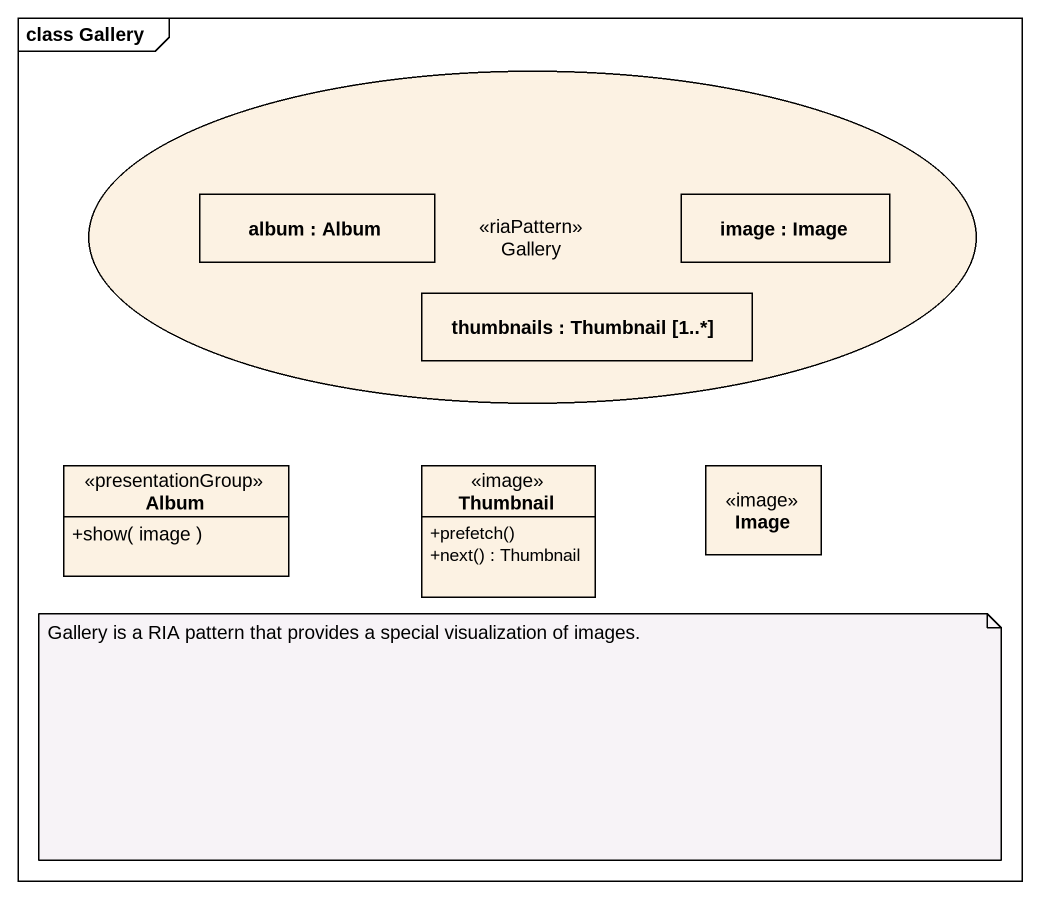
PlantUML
@startuml
mainframe class Gallery
allowmixing
hide circle
hide empty members
skinparam classAttributeIconSize 0
usecase Gallery <<riaPattern>>
rectangle "album : Album" as album
rectangle "image : Image" as image
rectangle "thumbnails : Thumbnail [1..*]" as thumbnails
class Album <<presentationGroup>> {
  +show( image )
}
class Thumbnail <<image>> {
  +prefetch()
  +next() : Thumbnail
}
class Image <<image>>
album -right- thumbnails
thumbnails -right- image
note as N1
  Gallery is a RIA pattern that provides a special visualization of images.
end note
@enduml
